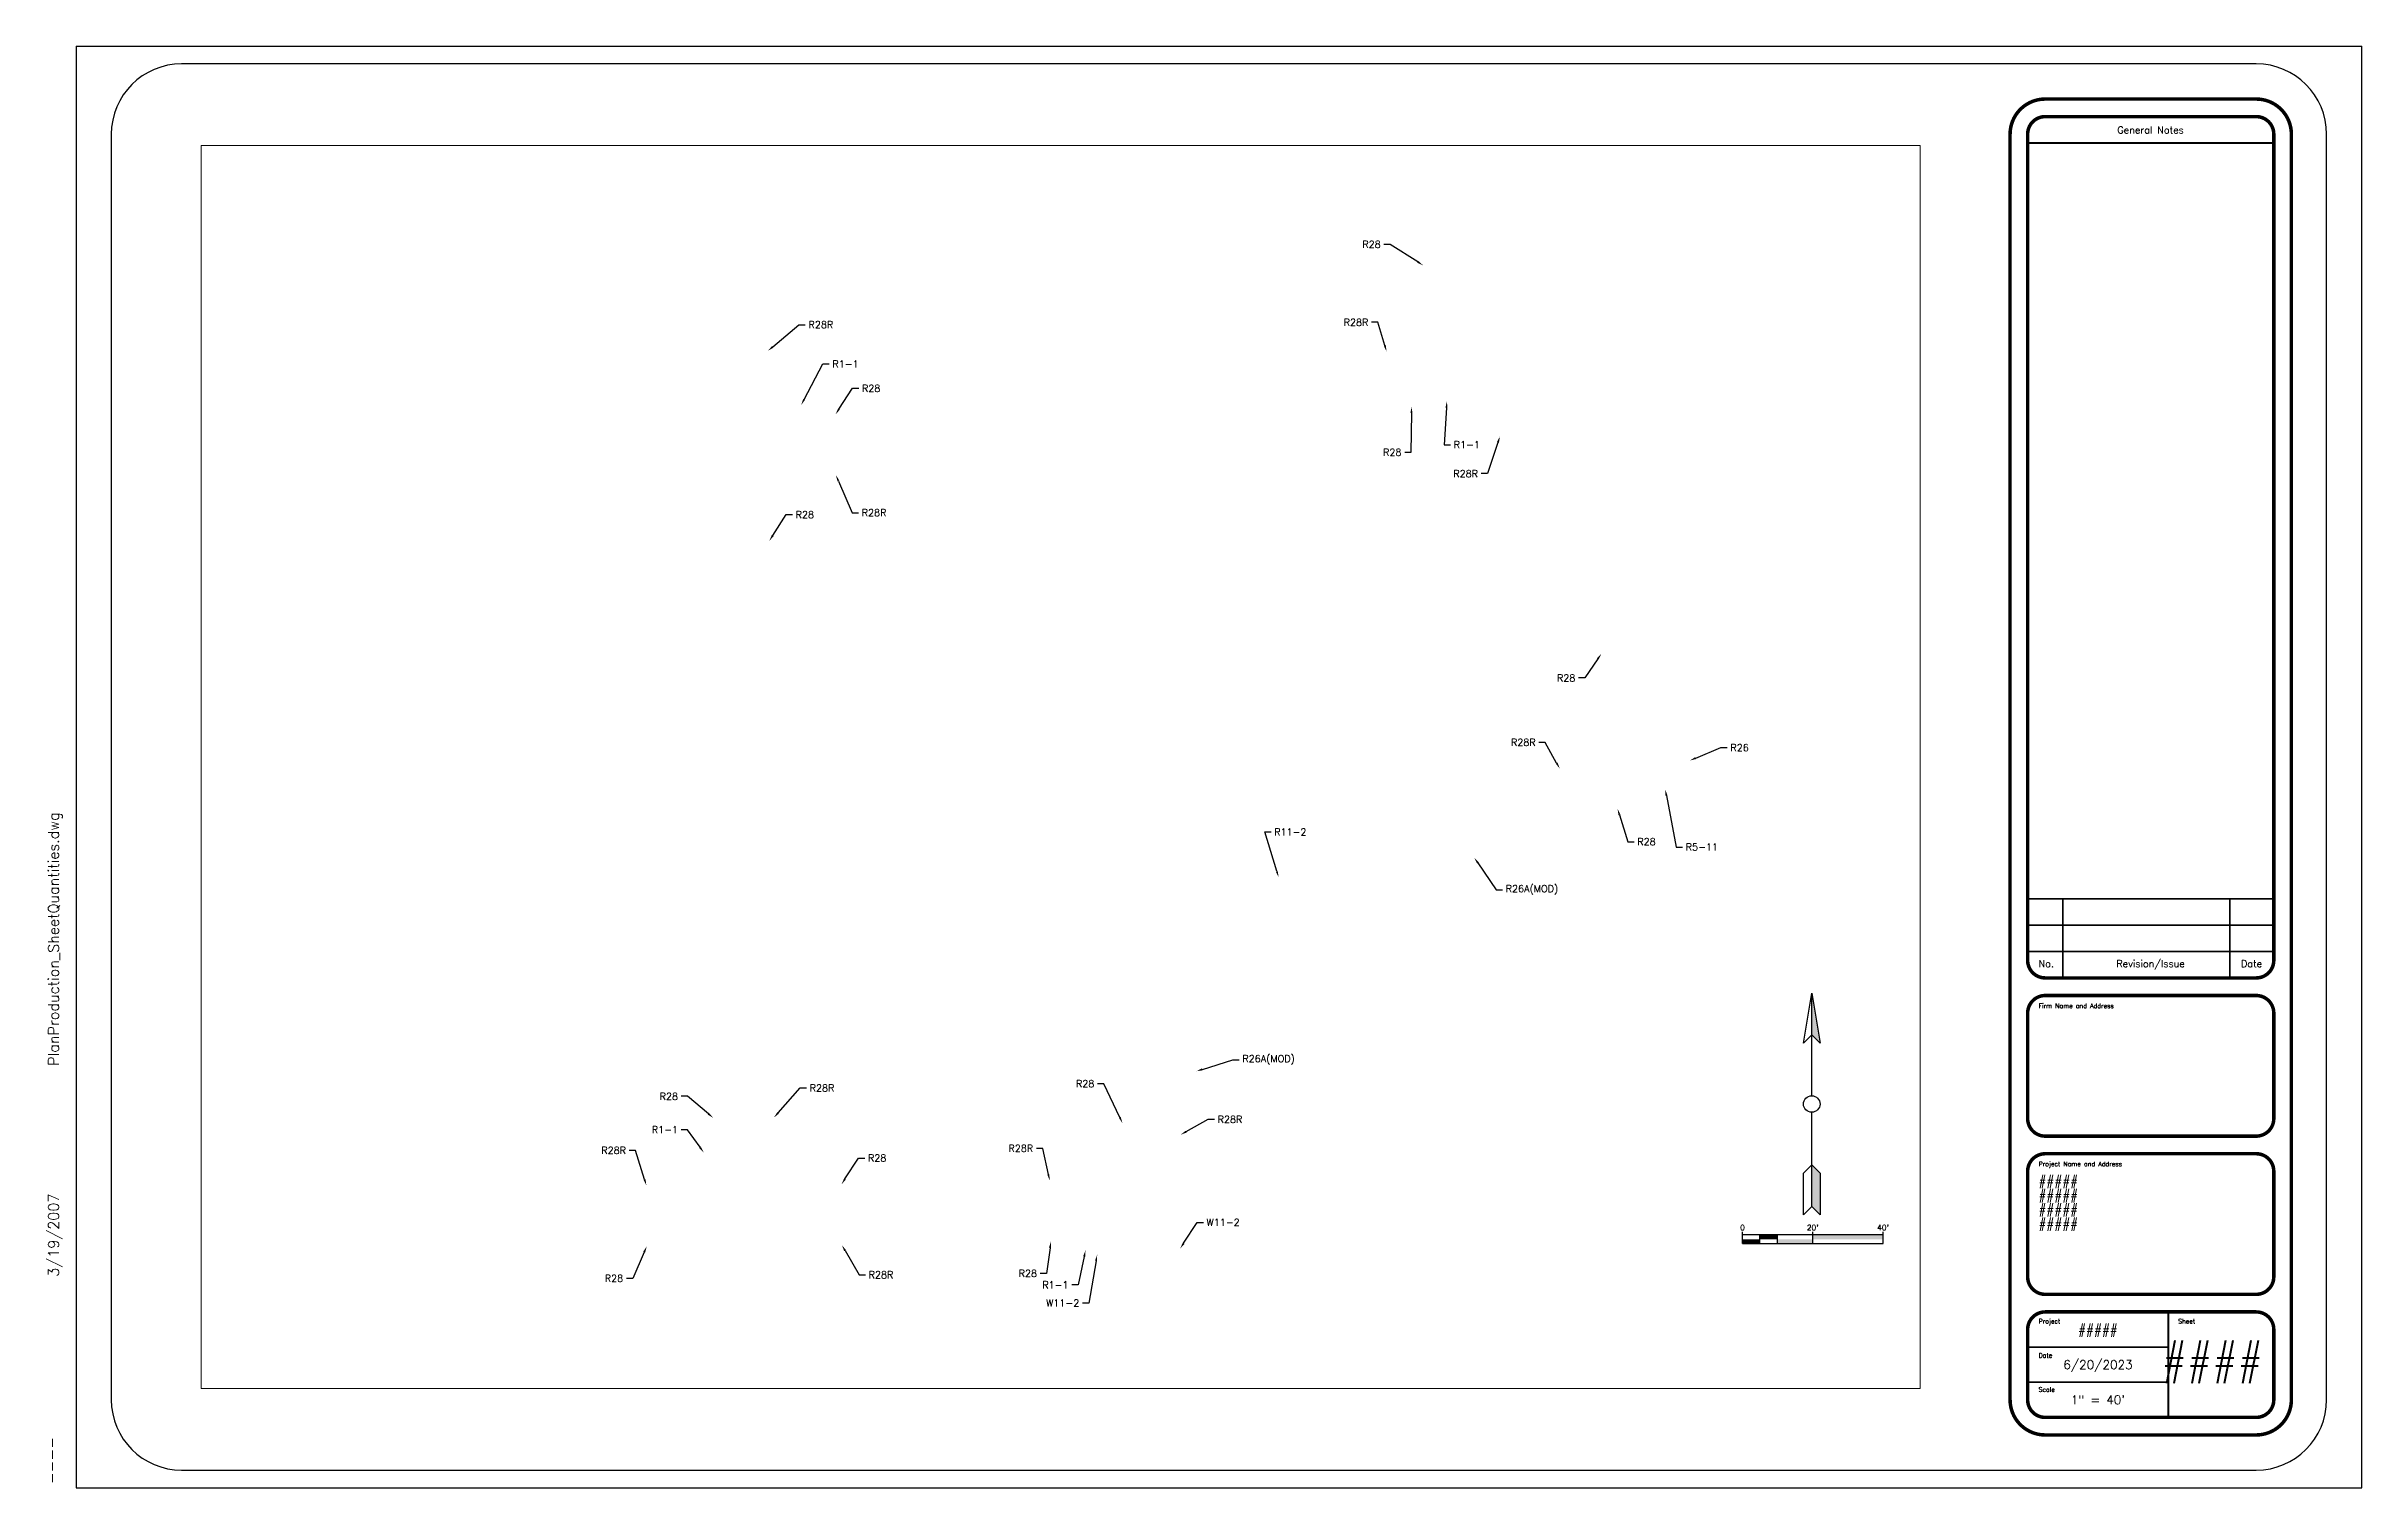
# Paper-space layout 'Sheet-02' of a CAD drawing. Header units: feet. Extents: x 0.3 to 33.2, y 0.8 to 21.2.
# The model-space entities are those that its viewports show. They can reach past a viewport. Long polylines and large blocks are cut down to what shows.
import ezdxf
from ezdxf import colors
from ezdxf.entities.mleader import LeaderData, LeaderLine
from ezdxf.enums import TextEntityAlignment as Align
from ezdxf.math import Vec2, Vec3

# ---------------------------------------------------------------- set-up
doc = ezdxf.new("R2010")
doc.units = ezdxf.units.FT
doc.header["$MEASUREMENT"] = 0
doc.layers.add('G-ANNO-NOTE', color=7, linetype='Continuous')
doc.layers.add('G-ANNO-TITL', color=7, linetype='Continuous')
doc.layers.add('G-ANNO-VP', color=11, linetype='Continuous', plot=False)
doc.styles.add('Roman', font='romans')
doc.styles.get("Standard").update_dxf_attribs({"font": 'simplex.shx'})

# ---------------------------------------------------------------- blocks, each defined once
blk = doc.blocks.new('ANSI D Title Block')
at = {"layer": 'G-ANNO-TITL'}
for p, q in [((2, 20.5), (2, 0)), ((2, 20.5), (34.5, 20.5)), ((34.5, 0), (34.5, 20.5)), ((33, 20.25), (3.5, 20.25)), ((2.5, 19.25), (2.5, 1.25)), ((34, 1.25), (34, 19.25)), ((2, 0), (34.5, 0)), ((3.5, 0.25), (33, 0.25))]:
    blk.add_line(p, q, dxfattribs=at)
at = {"layer": 'G-ANNO-TITL', "const_width": 0.05}
for points in [[(30, 0.75), (33, 0.75, 0.414214), (33.5, 1.25), (33.5, 19.25, 0.414214), (33, 19.75), (30, 19.75, 0.414214), (29.5, 19.25), (29.5, 1.25, 0.414214)], [(30, 7.25), (33, 7.25, 0.414214), (33.25, 7.5), (33.25, 19.25, 0.414214), (33, 19.5), (30, 19.5, 0.414214), (29.75, 19.25), (29.75, 7.5, 0.414214)], [(30, 5), (33, 5, 0.414214), (33.25, 5.25), (33.25, 6.75, 0.414214), (33, 7), (30, 7, 0.414214), (29.75, 6.75), (29.75, 5.25, 0.414214)], [(30, 2.75), (33, 2.75, 0.414214), (33.25, 3), (33.25, 4.5, 0.414214), (33, 4.75), (30, 4.75, 0.414214), (29.75, 4.5), (29.75, 3, 0.414214)], [(30, 1), (33, 1, 0.414214), (33.25, 1.25), (33.25, 2.25, 0.414214), (33, 2.5), (30, 2.5, 0.414214), (29.75, 2.25), (29.75, 1.25, 0.414214)]]:
    blk.add_lwpolyline(points, format="xyb", close=True, dxfattribs=at)
at = {"layer": 'G-ANNO-TITL', "const_width": 0.025}
for points in [[(29.75, 19.125), (33.25, 19.125)], [(29.75, 8.375), (33.25, 8.375)], [(30.25, 7.25), (30.25, 8.375)], [(32.625, 7.25), (32.625, 8.375)], [(29.75, 8), (33.25, 8)], [(29.75, 7.625), (33.25, 7.625)], [(31.75, 1), (31.75, 2.5)], [(29.75, 2), (31.75, 2)], [(29.75, 1.5), (31.75, 1.5)]]:
    blk.add_lwpolyline(points, dxfattribs=at)
at = {"layer": 'G-ANNO-TITL'}
for centre, start, end in [((3.5, 19.25), 90, 180), ((33, 19.25), 0, 90), ((3.5, 1.25), 180, 270), ((33, 1.25), 270, 0)]:
    blk.add_arc(centre, 1, start, end, dxfattribs=at)
at = {"layer": 'G-ANNO-TITL', "style": 'Roman'}
for s, p in [('General Notes', (31.498, 19.308)), ('No.', (30.014, 7.453)), ('Revision/Issue', (31.498, 7.453)), ('Date', (32.934, 7.453))]:
    blk.add_text(s, height=0.1, dxfattribs=at).set_placement(p, align=Align.MIDDLE_CENTER)
for s, p in [('Firm Name and Address', (29.905, 6.821)), ('Project Name and Address', (29.905, 4.571)), ('Project', (29.905, 2.335)), ('Sheet', (31.89, 2.335)), ('Date', (29.905, 1.849)), ('Scale', (29.905, 1.363))]:
    blk.add_text(s, height=0.065, dxfattribs=at).set_placement(p)
at = {"layer": 'G-ANNO-TITL', "color": 0, "style": 'Roman', "flags": 8}
for tag, p in [('PROJECTNAME', (29.905, 4.252)), ('PROJECTADDRESS1', (29.905, 4.05)), ('PROJECTADDRESS2', (29.905, 3.848)), ('PROJECTADDRESS3', (29.905, 3.645))]:
    blk.add_attdef(tag, p, '', height=0.125, dxfattribs=at)
at = {"layer": 'G-ANNO-TITL', "style": 'Roman', "flags": 8}
for tag, p in [('PROJECTNAME', (30.75, 2.2)), ('DATE', (30.75, 1.7))]:
    blk.add_attdef(tag, text='', height=0.125, dxfattribs=at).set_placement(p, align=Align.MIDDLE_CENTER)
at = {"layer": 'G-ANNO-TITL', "style": 'Roman'}
blk.add_attdef('SCALE', text='', height=0.125, dxfattribs=at).set_placement((30.75, 1.2), align=Align.MIDDLE_CENTER)
blk = doc.blocks.new('North')
at = {"linetype": 'Continuous'}
for points in [[(0, 0.984), (0.118, 0.866), (0, 1.575)], [(0, -0.866), (0, -1.457), (0.118, -1.575), (0.118, -0.984)]]:
    blk.add_hatch(color=256, dxfattribs=at).paths.add_polyline_path(points)
for points in [[(0, 0.984), (-0.118, 0.866), (0, 1.575), (0.118, 0.866), (0, 0.984)], [(0, 0.118), (0, 1.575)], [(0, -1.457), (0, -0.118)], [(0, -0.866), (0.118, -0.984), (0.118, -1.575), (0, -1.457), (-0.118, -1.575), (-0.118, -0.984), (0, -0.866)]]:
    blk.add_lwpolyline(points, dxfattribs=at)
blk.add_circle((0, 0), 0.118, dxfattribs=at)
blk = doc.blocks.new('*U5')
for p, q in [((0, 0.125), (0, 0.165)), ((2, 0.125), (0, 0.125)), ((0, 0), (0, 0.125)), ((0, 0), (2, 0)), ((0.25, 0), (0.25, 0.125)), ((0.5, 0), (0.5, 0.125)), ((1, 0.125), (1, 0.165)), ((1, 0), (1, 0.125)), ((2, 0.125), (2, 0.165)), ((2, 0), (2, 0.125))]:
    blk.add_line(p, q)
for points in [[(0, 0.06), (0, 0), (0.25, 0.06), (0.25, 0)], [(0.25, 0.125), (0.25, 0.06), (0.5, 0.125), (0.5, 0.06)], [(0.5, 0.06), (0.5, 0), (1, 0.06), (1, 0)], [(1, 0.125), (1, 0.06), (2, 0.125), (2, 0.06)]]:
    blk.add_solid(points)
for s, p in [('0', (0.001, 0.165)), ('0', (0.001, 0.165)), ("20'", (1, 0.165)), ("40'", (2, 0.165))]:
    blk.add_text(s, height=0.0781).set_placement(p, align=Align.BOTTOM_CENTER)

msp = doc.modelspace()

# ---------------------------------------------------------------- leaders
at = {"layer": 'G-ANNO-NOTE'}
ml = msp.add_multileader_mtext('Standard', dxfattribs=at)
ml.set_content('R28', color=256)
ml.set_leader_properties()
ml.build(insert=Vec2(0, 0))
ml.multileader.update_dxf_attribs({"dogleg_length": 0.18, "arrow_head_size": 3.6, "scale": 20})
ctx = ml.context
ctx.base_point, ctx.scale, ctx.arrow_head_size, ctx.landing_gap_size = Vec3(1112.7, 821.7), 20, 3.6, 1.8
ctx.text_align_type = 2
notes = []
notes.append((ctx, [(1, (1, 1, 0), (1130.4, 821.7), (-1, 0), 3.6, [(0, [(1149.1, 809.8)], 0, [])])]))
ctx.mtext.insert, ctx.mtext.alignment, ctx.mtext.flow_direction = Vec3(1125, 823.7), 3, 5
ctx.mtext.has_bg_fill, ctx.mtext.bg_color, ctx.mtext.bg_scale_factor, ctx.mtext.bg_transparency, ctx.mtext.use_window_bg_color = 1, -1027028792, 1.5, 0, 1
ml = msp.add_multileader_mtext('Standard', dxfattribs=at)
ml.set_content('R28R', color=256)
ml.set_leader_properties()
ml.build(insert=Vec2(0, 0))
ml.multileader.update_dxf_attribs({"dogleg_length": 0.18, "arrow_head_size": 3.6, "scale": 20})
ctx = ml.context
ctx.base_point, ctx.scale, ctx.arrow_head_size, ctx.landing_gap_size = Vec3(1101.9, 777.4), 20, 3.6, 1.8
ctx.text_align_type = 2
notes.append((ctx, [(1, (1, 1, 0), (1123.4, 777.4), (-1, 0), 3.6, [(0, [(1128.3, 760.8)], 0, [])])]))
ctx.mtext.insert, ctx.mtext.alignment, ctx.mtext.flow_direction = Vec3(1118, 779.4), 3, 5
ctx.mtext.has_bg_fill, ctx.mtext.bg_color, ctx.mtext.bg_scale_factor, ctx.mtext.bg_transparency, ctx.mtext.use_window_bg_color = 1, -1027028792, 1.5, 0, 1
ml = msp.add_multileader_mtext('Standard', dxfattribs=at)
ml.set_content('R1-1', color=256)
ml.set_leader_properties()
ml.build(insert=Vec2(0, 0))
ml.multileader.update_dxf_attribs({"dogleg_length": 0.18, "arrow_head_size": 3.6, "scale": 20})
ctx = ml.context
ctx.base_point, ctx.scale, ctx.arrow_head_size, ctx.landing_gap_size = Vec3(811.3, 753.7), 20, 3.6, 1.8
notes.append((ctx, [(0, (1, 1, 0), (807.7, 753.7), (1, 0), 3.6, [(0, [(795.3, 730.3)], 0, [])])]))
ctx.mtext.insert, ctx.mtext.flow_direction = Vec3(813.1, 755.7), 5
ctx.mtext.has_bg_fill, ctx.mtext.bg_color, ctx.mtext.bg_scale_factor, ctx.mtext.bg_transparency, ctx.mtext.use_window_bg_color = 1, -1027028792, 1.5, 0, 1
ml = msp.add_multileader_mtext('Standard', dxfattribs=at)
ml.set_content('R28', color=256)
ml.set_leader_properties()
ml.build(insert=Vec2(0, 0))
ml.multileader.update_dxf_attribs({"dogleg_length": 0.18, "arrow_head_size": 3.6, "scale": 20})
ctx = ml.context
ctx.base_point, ctx.scale, ctx.arrow_head_size, ctx.landing_gap_size = Vec3(1124.5, 703.4), 20, 3.6, 1.8
ctx.text_align_type = 2
notes.append((ctx, [(1, (1, 1, 0), (1142.2, 703.4), (-1, 0), 3.6, [(0, [(1142.5, 729.3)], 0, [])])]))
ctx.mtext.insert, ctx.mtext.alignment, ctx.mtext.flow_direction = Vec3(1136.8, 705.4), 3, 5
ctx.mtext.has_bg_fill, ctx.mtext.bg_color, ctx.mtext.bg_scale_factor, ctx.mtext.bg_transparency, ctx.mtext.use_window_bg_color = 1, -1027028792, 1.5, 0, 1
ml = msp.add_multileader_mtext('Standard', dxfattribs=at)
ml.set_content('R1-1', color=256)
ml.set_leader_properties()
ml.build(insert=Vec2(0, 0))
ml.multileader.update_dxf_attribs({"dogleg_length": 0.18, "arrow_head_size": 3.6, "scale": 20})
ctx = ml.context
ctx.base_point, ctx.scale, ctx.arrow_head_size, ctx.landing_gap_size = Vec3(1164.7, 707.7), 20, 3.6, 1.8
notes.append((ctx, [(0, (1, 1, 0), (1161.1, 707.7), (1, 0), 3.6, [(0, [(1162.6, 732.4)], 0, [])])]))
ctx.mtext.insert, ctx.mtext.flow_direction = Vec3(1166.5, 709.7), 5
ctx.mtext.has_bg_fill, ctx.mtext.bg_color, ctx.mtext.bg_scale_factor, ctx.mtext.bg_transparency, ctx.mtext.use_window_bg_color = 1, -1027028792, 1.5, 0, 1
ml = msp.add_multileader_mtext('Standard', dxfattribs=at)
ml.set_content('R28R', color=256)
ml.set_leader_properties()
ml.build(insert=Vec2(0, 0))
ml.multileader.update_dxf_attribs({"dogleg_length": 0.18, "arrow_head_size": 3.6, "scale": 20})
ctx = ml.context
ctx.base_point, ctx.scale, ctx.arrow_head_size, ctx.landing_gap_size = Vec3(828, 669), 20, 3.6, 1.8
notes.append((ctx, [(0, (1, 1, 0), (824.4, 669), (1, 0), 3.6, [(0, [(815.1, 690.4)], 0, [])])]))
ctx.mtext.insert, ctx.mtext.flow_direction = Vec3(829.8, 671), 5
ctx.mtext.has_bg_fill, ctx.mtext.bg_color, ctx.mtext.bg_scale_factor, ctx.mtext.bg_transparency, ctx.mtext.use_window_bg_color = 1, -1027028792, 1.5, 0, 1
ml = msp.add_multileader_mtext('Standard', dxfattribs=at)
ml.set_content('R28', color=256)
ml.set_leader_properties()
ml.build(insert=Vec2(0, 0))
ml.multileader.update_dxf_attribs({"dogleg_length": 0.18, "arrow_head_size": 3.6, "scale": 20})
ctx = ml.context
ctx.base_point, ctx.scale, ctx.arrow_head_size, ctx.landing_gap_size = Vec3(790.4, 668), 20, 3.6, 1.8
notes.append((ctx, [(0, (1, 1, 0), (786.8, 668), (1, 0), 3.6, [(0, [(777.2, 653)], 0, [])])]))
ctx.mtext.insert, ctx.mtext.flow_direction = Vec3(792.2, 670), 5
ctx.mtext.has_bg_fill, ctx.mtext.bg_color, ctx.mtext.bg_scale_factor, ctx.mtext.bg_transparency, ctx.mtext.use_window_bg_color = 1, -1027028792, 1.5, 0, 1
ml = msp.add_multileader_mtext('Standard', dxfattribs=at)
ml.set_content('R28', color=256)
ml.set_leader_properties()
ml.build(insert=Vec2(0, 0))
ml.multileader.update_dxf_attribs({"dogleg_length": 0.18, "arrow_head_size": 3.6, "scale": 20})
ctx = ml.context
ctx.base_point, ctx.scale, ctx.arrow_head_size, ctx.landing_gap_size = Vec3(1223.4, 575.1), 20, 3.6, 1.8
ctx.text_align_type = 2
notes.append((ctx, [(1, (1, 1, 0), (1241.1, 575.1), (-1, 0), 3.6, [(0, [(1250.5, 588.9)], 0, [])])]))
ctx.mtext.insert, ctx.mtext.alignment, ctx.mtext.flow_direction = Vec3(1235.7, 577.1), 3, 5
ctx.mtext.has_bg_fill, ctx.mtext.bg_color, ctx.mtext.bg_scale_factor, ctx.mtext.bg_transparency, ctx.mtext.use_window_bg_color = 1, -1027028792, 1.5, 0, 1
ml = msp.add_multileader_mtext('Standard', dxfattribs=at)
ml.set_content('R28R', color=256)
ml.set_leader_properties()
ml.build(insert=Vec2(0, 0))
ml.multileader.update_dxf_attribs({"dogleg_length": 0.18, "arrow_head_size": 3.6, "scale": 20})
ctx = ml.context
ctx.base_point, ctx.scale, ctx.arrow_head_size, ctx.landing_gap_size = Vec3(1197, 538.4), 20, 3.6, 1.8
ctx.text_align_type = 2
notes.append((ctx, [(1, (1, 1, 0), (1218.5, 538.4), (-1, 0), 3.6, [(0, [(1226.8, 523.5)], 0, [])])]))
ctx.mtext.insert, ctx.mtext.alignment, ctx.mtext.flow_direction = Vec3(1213.1, 540.4), 3, 5
ctx.mtext.has_bg_fill, ctx.mtext.bg_color, ctx.mtext.bg_scale_factor, ctx.mtext.bg_transparency, ctx.mtext.use_window_bg_color = 1, -1027028792, 1.5, 0, 1
ml = msp.add_multileader_mtext('Standard', dxfattribs=at)
ml.set_content('R26', color=256)
ml.set_leader_properties()
ml.build(insert=Vec2(0, 0))
ml.multileader.update_dxf_attribs({"dogleg_length": 0.18, "arrow_head_size": 3.6, "scale": 20})
ctx = ml.context
ctx.base_point, ctx.scale, ctx.arrow_head_size, ctx.landing_gap_size = Vec3(1322.1, 535.4), 20, 3.6, 1.8
notes.append((ctx, [(0, (1, 1, 0), (1318.5, 535.4), (1, 0), 3.6, [(0, [(1300.8, 528.1)], 0, [])])]))
ctx.mtext.insert, ctx.mtext.flow_direction = Vec3(1323.9, 537.4), 5
ctx.mtext.has_bg_fill, ctx.mtext.bg_color, ctx.mtext.bg_scale_factor, ctx.mtext.bg_transparency, ctx.mtext.use_window_bg_color = 1, -1027028792, 1.5, 0, 1
ml = msp.add_multileader_mtext('Standard', dxfattribs=at)
ml.set_content('R5-11', color=256)
ml.set_leader_properties()
ml.build(insert=Vec2(0, 0))
ml.multileader.update_dxf_attribs({"dogleg_length": 0.18, "arrow_head_size": 3.6, "scale": 20})
ctx = ml.context
ctx.base_point, ctx.scale, ctx.arrow_head_size, ctx.landing_gap_size = Vec3(1296.7, 478.8), 20, 3.6, 1.8
notes.append((ctx, [(0, (1, 1, 0), (1293.1, 478.8), (1, 0), 3.6, [(0, [(1286.8, 511.7)], 0, [])])]))
ctx.mtext.insert, ctx.mtext.flow_direction = Vec3(1298.5, 480.8), 5
ctx.mtext.has_bg_fill, ctx.mtext.bg_color, ctx.mtext.bg_scale_factor, ctx.mtext.bg_transparency, ctx.mtext.use_window_bg_color = 1, -1027028792, 1.5, 0, 1
ml = msp.add_multileader_mtext('Standard', dxfattribs=at)
ml.set_content('R11-2', color=256)
ml.set_leader_properties()
ml.build(insert=Vec2(0, 0))
ml.multileader.update_dxf_attribs({"dogleg_length": 0.18, "arrow_head_size": 3.6, "scale": 20})
ctx = ml.context
ctx.base_point, ctx.scale, ctx.arrow_head_size, ctx.landing_gap_size = Vec3(1062.6, 487.5), 20, 3.6, 1.8
notes.append((ctx, [(0, (1, 1, 0), (1059, 487.5), (1, 0), 3.6, [(0, [(1066.9, 461.6)], 0, [])])]))
ctx.mtext.insert, ctx.mtext.flow_direction = Vec3(1064.4, 489.5), 5
ctx.mtext.has_bg_fill, ctx.mtext.bg_color, ctx.mtext.bg_scale_factor, ctx.mtext.bg_transparency, ctx.mtext.use_window_bg_color = 1, -1027028792, 1.5, 0, 1
ml = msp.add_multileader_mtext('Standard', dxfattribs=at)
ml.set_content('R26A(MOD)', color=256)
ml.set_leader_properties()
ml.build(insert=Vec2(0, 0))
ml.multileader.update_dxf_attribs({"dogleg_length": 0.18, "arrow_head_size": 3.6, "scale": 20})
ctx = ml.context
ctx.base_point, ctx.scale, ctx.arrow_head_size, ctx.landing_gap_size = Vec3(1194.3, 454.6), 20, 3.6, 1.8
notes.append((ctx, [(0, (1, 1, 0), (1190.7, 454.6), (1, 0), 3.6, [(0, [(1178.2, 472.8)], 0, [])])]))
ctx.mtext.insert, ctx.mtext.flow_direction = Vec3(1196.1, 457.2), 5
ctx.mtext.has_bg_fill, ctx.mtext.bg_color, ctx.mtext.bg_scale_factor, ctx.mtext.bg_transparency, ctx.mtext.use_window_bg_color = 1, -1027028792, 1.5, 0, 1
ml = msp.add_multileader_mtext('Standard', dxfattribs=at)
ml.set_content('R26A(MOD)', color=256)
ml.set_leader_properties()
ml.build(insert=Vec2(0, 0))
ml.multileader.update_dxf_attribs({"dogleg_length": 0.18, "arrow_head_size": 3.6, "scale": 20})
ctx = ml.context
ctx.base_point, ctx.scale, ctx.arrow_head_size, ctx.landing_gap_size = Vec3(1044.5, 357.9), 20, 3.6, 1.8
notes.append((ctx, [(0, (1, 1, 0), (1040.9, 357.9), (1, 0), 3.6, [(0, [(1020.1, 351.3)], 0, [])])]))
ctx.mtext.insert, ctx.mtext.flow_direction = Vec3(1046.3, 360.5), 5
ctx.mtext.has_bg_fill, ctx.mtext.bg_color, ctx.mtext.bg_scale_factor, ctx.mtext.bg_transparency, ctx.mtext.use_window_bg_color = 1, -1027028792, 1.5, 0, 1
ml = msp.add_multileader_mtext('Standard', dxfattribs=at)
ml.set_content('R28R', color=256)
ml.set_leader_properties()
ml.build(insert=Vec2(0, 0))
ml.multileader.update_dxf_attribs({"dogleg_length": 0.18, "arrow_head_size": 3.6, "scale": 20})
ctx = ml.context
ctx.base_point, ctx.scale, ctx.arrow_head_size, ctx.landing_gap_size = Vec3(798.4, 341.8), 20, 3.6, 1.8
notes.append((ctx, [(0, (1, 1, 0), (794.8, 341.8), (1, 0), 3.6, [(0, [(779.8, 324.9)], 0, [])])]))
ctx.mtext.insert, ctx.mtext.flow_direction = Vec3(800.2, 343.8), 5
ctx.mtext.has_bg_fill, ctx.mtext.bg_color, ctx.mtext.bg_scale_factor, ctx.mtext.bg_transparency, ctx.mtext.use_window_bg_color = 1, -1027028792, 1.5, 0, 1
ml = msp.add_multileader_mtext('Standard', dxfattribs=at)
ml.set_content('R28', color=256)
ml.set_leader_properties()
ml.build(insert=Vec2(0, 0))
ml.multileader.update_dxf_attribs({"dogleg_length": 0.18, "arrow_head_size": 3.6, "scale": 20})
ctx = ml.context
ctx.base_point, ctx.scale, ctx.arrow_head_size, ctx.landing_gap_size = Vec3(949.8, 344.2), 20, 3.6, 1.8
ctx.text_align_type = 2
notes.append((ctx, [(1, (1, 1, 0), (967.5, 344.2), (-1, 0), 3.6, [(0, [(978.1, 321.8)], 0, [])])]))
ctx.mtext.insert, ctx.mtext.alignment, ctx.mtext.flow_direction = Vec3(962.1, 346.2), 3, 5
ctx.mtext.has_bg_fill, ctx.mtext.bg_color, ctx.mtext.bg_scale_factor, ctx.mtext.bg_transparency, ctx.mtext.use_window_bg_color = 1, -1027028792, 1.5, 0, 1
ml = msp.add_multileader_mtext('Standard', dxfattribs=at)
ml.set_content('R28R', color=256)
ml.set_leader_properties()
ml.build(insert=Vec2(0, 0))
ml.multileader.update_dxf_attribs({"dogleg_length": 0.18, "arrow_head_size": 3.6, "scale": 20})
ctx = ml.context
ctx.base_point, ctx.scale, ctx.arrow_head_size, ctx.landing_gap_size = Vec3(1030.4, 324), 20, 3.6, 1.8
notes.append((ctx, [(0, (1, 1, 0), (1026.8, 324), (1, 0), 3.6, [(0, [(1011.2, 315.2)], 0, [])])]))
ctx.mtext.insert, ctx.mtext.flow_direction = Vec3(1032.2, 326), 5
ctx.mtext.has_bg_fill, ctx.mtext.bg_color, ctx.mtext.bg_scale_factor, ctx.mtext.bg_transparency, ctx.mtext.use_window_bg_color = 1, -1027028792, 1.5, 0, 1
ml = msp.add_multileader_mtext('Standard', dxfattribs=at)
ml.set_content('R28R', color=256)
ml.set_leader_properties()
ml.build(insert=Vec2(0, 0))
ml.multileader.update_dxf_attribs({"dogleg_length": 0.18, "arrow_head_size": 3.6, "scale": 20})
ctx = ml.context
ctx.base_point, ctx.scale, ctx.arrow_head_size, ctx.landing_gap_size = Vec3(679.6, 306.3), 20, 3.6, 1.8
ctx.text_align_type = 2
notes.append((ctx, [(1, (1, 1, 0), (701.1, 306.3), (-1, 0), 3.6, [(0, [(707.3, 286.3)], 0, [])])]))
ctx.mtext.insert, ctx.mtext.alignment, ctx.mtext.flow_direction = Vec3(695.7, 308.3), 3, 5
ctx.mtext.has_bg_fill, ctx.mtext.bg_color, ctx.mtext.bg_scale_factor, ctx.mtext.bg_transparency, ctx.mtext.use_window_bg_color = 1, -1027028792, 1.5, 0, 1
ml = msp.add_multileader_mtext('Standard', dxfattribs=at)
ml.set_content('R28', color=256)
ml.set_leader_properties()
ml.build(insert=Vec2(0, 0))
ml.multileader.update_dxf_attribs({"dogleg_length": 0.18, "arrow_head_size": 3.6, "scale": 20})
ctx = ml.context
ctx.base_point, ctx.scale, ctx.arrow_head_size, ctx.landing_gap_size = Vec3(831.5, 301.9), 20, 3.6, 1.8
notes.append((ctx, [(0, (1, 1, 0), (827.9, 301.9), (1, 0), 3.6, [(0, [(818.3, 287)], 0, [])])]))
ctx.mtext.insert, ctx.mtext.flow_direction = Vec3(833.3, 303.9), 5
ctx.mtext.has_bg_fill, ctx.mtext.bg_color, ctx.mtext.bg_scale_factor, ctx.mtext.bg_transparency, ctx.mtext.use_window_bg_color = 1, -1027028792, 1.5, 0, 1
ml = msp.add_multileader_mtext('Standard', dxfattribs=at)
ml.set_content('R28R', color=256)
ml.set_leader_properties()
ml.build(insert=Vec2(0, 0))
ml.multileader.update_dxf_attribs({"dogleg_length": 0.18, "arrow_head_size": 3.6, "scale": 20})
ctx = ml.context
ctx.base_point, ctx.scale, ctx.arrow_head_size, ctx.landing_gap_size = Vec3(911.3, 307.4), 20, 3.6, 1.8
ctx.text_align_type = 2
notes.append((ctx, [(1, (1, 1, 0), (932.7, 307.4), (-1, 0), 3.6, [(0, [(936.7, 289.1)], 0, [])])]))
ctx.mtext.insert, ctx.mtext.alignment, ctx.mtext.flow_direction = Vec3(927.3, 309.4), 3, 5
ctx.mtext.has_bg_fill, ctx.mtext.bg_color, ctx.mtext.bg_scale_factor, ctx.mtext.bg_transparency, ctx.mtext.use_window_bg_color = 1, -1027028792, 1.5, 0, 1
ml = msp.add_multileader_mtext('Standard', dxfattribs=at)
ml.set_content('W11-2', color=256)
ml.set_leader_properties()
ml.build(insert=Vec2(0, 0))
ml.multileader.update_dxf_attribs({"dogleg_length": 0.18, "arrow_head_size": 3.6, "scale": 20})
ctx = ml.context
ctx.base_point, ctx.scale, ctx.arrow_head_size, ctx.landing_gap_size = Vec3(1024.1, 265.3), 20, 3.6, 1.8
notes.append((ctx, [(0, (1, 1, 0), (1020.5, 265.3), (1, 0), 3.6, [(0, [(1010.9, 250.4)], 0, [])])]))
ctx.mtext.insert, ctx.mtext.flow_direction = Vec3(1025.9, 267.3), 5
ctx.mtext.has_bg_fill, ctx.mtext.bg_color, ctx.mtext.bg_scale_factor, ctx.mtext.bg_transparency, ctx.mtext.use_window_bg_color = 1, -1027028792, 1.5, 0, 1
ml = msp.add_multileader_mtext('Standard', dxfattribs=at)
ml.set_content('R28', color=256)
ml.set_leader_properties()
ml.build(insert=Vec2(0, 0))
ml.multileader.update_dxf_attribs({"dogleg_length": 0.18, "arrow_head_size": 3.6, "scale": 20})
ctx = ml.context
ctx.base_point, ctx.scale, ctx.arrow_head_size, ctx.landing_gap_size = Vec3(681.8, 233.5), 20, 3.6, 1.8
ctx.text_align_type = 2
notes.append((ctx, [(1, (1, 1, 0), (699.5, 233.5), (-1, 0), 3.6, [(0, [(707.5, 251.7)], 0, [])])]))
ctx.mtext.insert, ctx.mtext.alignment, ctx.mtext.flow_direction = Vec3(694.1, 235.5), 3, 5
ctx.mtext.has_bg_fill, ctx.mtext.bg_color, ctx.mtext.bg_scale_factor, ctx.mtext.bg_transparency, ctx.mtext.use_window_bg_color = 1, -1027028792, 1.5, 0, 1
ml = msp.add_multileader_mtext('Standard', dxfattribs=at)
ml.set_content('R28R', color=256)
ml.set_leader_properties()
ml.build(insert=Vec2(0, 0))
ml.multileader.update_dxf_attribs({"dogleg_length": 0.18, "arrow_head_size": 3.6, "scale": 20})
ctx = ml.context
ctx.base_point, ctx.scale, ctx.arrow_head_size, ctx.landing_gap_size = Vec3(831.9, 235.5), 20, 3.6, 1.8
notes.append((ctx, [(0, (1, 1, 0), (828.3, 235.5), (1, 0), 3.6, [(0, [(818.5, 252.4)], 0, [])])]))
ctx.mtext.insert, ctx.mtext.flow_direction = Vec3(833.7, 237.5), 5
ctx.mtext.has_bg_fill, ctx.mtext.bg_color, ctx.mtext.bg_scale_factor, ctx.mtext.bg_transparency, ctx.mtext.use_window_bg_color = 1, -1027028792, 1.5, 0, 1
ml = msp.add_multileader_mtext('Standard', dxfattribs=at)
ml.set_content('R1-1', color=256)
ml.set_leader_properties()
ml.build(insert=Vec2(0, 0))
ml.multileader.update_dxf_attribs({"dogleg_length": 0.18, "arrow_head_size": 3.6, "scale": 20})
ctx = ml.context
ctx.base_point, ctx.scale, ctx.arrow_head_size, ctx.landing_gap_size = Vec3(932.6, 229.8), 20, 3.6, 1.8
ctx.text_align_type = 2
notes.append((ctx, [(1, (1, 1, 0), (952.8, 229.8), (-1, 0), 3.6, [(0, [(957.1, 249.5)], 0, [])])]))
ctx.mtext.insert, ctx.mtext.alignment, ctx.mtext.flow_direction = Vec3(947.4, 231.8), 3, 5
ctx.mtext.has_bg_fill, ctx.mtext.bg_color, ctx.mtext.bg_scale_factor, ctx.mtext.bg_transparency, ctx.mtext.use_window_bg_color = 1, -1027028792, 1.5, 0, 1
for ctx, leaders in notes:
    for number, flags, end, landing, length, lines in leaders:
        leader = LeaderData()
        leader.index, (leader.has_last_leader_line, leader.has_dogleg_vector, leader.attachment_direction) = number, flags
        leader.last_leader_point, leader.dogleg_vector, leader.dogleg_length = Vec3(end), Vec3(landing), length
        for number, points, colour, breaks in lines:
            line = LeaderLine()
            line.index, line.vertices, line.color, line.breaks = number, Vec3.list(points), colors.encode_raw_color(colour), breaks
            leader.lines.append(line)
        ctx.leaders.append(leader)

# ---------------------------------------------------------------- next in the draw order: leaders
ml = msp.add_multileader_mtext('Standard', dxfattribs=at)
ml.set_content('R28R', color=256)
ml.set_leader_properties()
ml.build(insert=Vec2(0, 0))
ml.multileader.update_dxf_attribs({"dogleg_length": 0.18, "arrow_head_size": 3.6, "scale": 20})
ctx = ml.context
ctx.base_point, ctx.scale, ctx.arrow_head_size, ctx.landing_gap_size = Vec3(797.7, 776), 20, 3.6, 1.8
notes = []
notes.append((ctx, [(0, (1, 1, 0), (794.1, 776), (1, 0), 3.6, [(0, [(776.4, 761.1)], 0, [])])]))
ctx.mtext.insert, ctx.mtext.flow_direction = Vec3(799.5, 778), 5
ctx.mtext.has_bg_fill, ctx.mtext.bg_color, ctx.mtext.bg_scale_factor, ctx.mtext.bg_transparency, ctx.mtext.use_window_bg_color = 1, -1027028792, 1.5, 0, 1
ml = msp.add_multileader_mtext('Standard', dxfattribs=at)
ml.set_content('R28', color=256)
ml.set_leader_properties()
ml.build(insert=Vec2(0, 0))
ml.multileader.update_dxf_attribs({"dogleg_length": 0.18, "arrow_head_size": 3.6, "scale": 20})
ctx = ml.context
ctx.base_point, ctx.scale, ctx.arrow_head_size, ctx.landing_gap_size = Vec3(828.1, 739.9), 20, 3.6, 1.8
notes.append((ctx, [(0, (1, 1, 0), (824.5, 739.9), (1, 0), 3.6, [(0, [(814.9, 725)], 0, [])])]))
ctx.mtext.insert, ctx.mtext.flow_direction = Vec3(829.9, 741.9), 5
ctx.mtext.has_bg_fill, ctx.mtext.bg_color, ctx.mtext.bg_scale_factor, ctx.mtext.bg_transparency, ctx.mtext.use_window_bg_color = 1, -1027028792, 1.5, 0, 1
ml = msp.add_multileader_mtext('Standard', dxfattribs=at)
ml.set_content('R28R', color=256)
ml.set_leader_properties()
ml.build(insert=Vec2(0, 0))
ml.multileader.update_dxf_attribs({"dogleg_length": 0.18, "arrow_head_size": 3.6, "scale": 20})
ctx = ml.context
ctx.base_point, ctx.scale, ctx.arrow_head_size, ctx.landing_gap_size = Vec3(1164.2, 691.3), 20, 3.6, 1.8
ctx.text_align_type = 2
notes.append((ctx, [(1, (1, 1, 0), (1185.7, 691.3), (-1, 0), 3.6, [(0, [(1192.8, 712.5)], 0, [])])]))
ctx.mtext.insert, ctx.mtext.alignment, ctx.mtext.flow_direction = Vec3(1180.3, 693.3), 3, 5
ctx.mtext.has_bg_fill, ctx.mtext.bg_color, ctx.mtext.bg_scale_factor, ctx.mtext.bg_transparency, ctx.mtext.use_window_bg_color = 1, -1027028792, 1.5, 0, 1
ml = msp.add_multileader_mtext('Standard', dxfattribs=at)
ml.set_content('R28', color=256)
ml.set_leader_properties()
ml.build(insert=Vec2(0, 0))
ml.multileader.update_dxf_attribs({"dogleg_length": 0.18, "arrow_head_size": 3.6, "scale": 20})
ctx = ml.context
ctx.base_point, ctx.scale, ctx.arrow_head_size, ctx.landing_gap_size = Vec3(1269.1, 481.9), 20, 3.6, 1.8
notes.append((ctx, [(0, (1, 1, 0), (1265.5, 481.9), (1, 0), 3.6, [(0, [(1259.7, 500.6)], 0, [])])]))
ctx.mtext.insert, ctx.mtext.flow_direction = Vec3(1270.9, 483.9), 5
ctx.mtext.has_bg_fill, ctx.mtext.bg_color, ctx.mtext.bg_scale_factor, ctx.mtext.bg_transparency, ctx.mtext.use_window_bg_color = 1, -1027028792, 1.5, 0, 1
ml = msp.add_multileader_mtext('Standard', dxfattribs=at)
ml.set_content('R1-1', color=256)
ml.set_leader_properties()
ml.build(insert=Vec2(0, 0))
ml.multileader.update_dxf_attribs({"dogleg_length": 0.18, "arrow_head_size": 3.6, "scale": 20})
ctx = ml.context
ctx.base_point, ctx.scale, ctx.arrow_head_size, ctx.landing_gap_size = Vec3(710.6, 318), 20, 3.6, 1.8
ctx.text_align_type = 2
notes.append((ctx, [(1, (1, 1, 0), (730.7, 318), (-1, 0), 3.6, [(0, [(739.9, 305.1)], 0, [])])]))
ctx.mtext.insert, ctx.mtext.alignment, ctx.mtext.flow_direction = Vec3(725.3, 320), 3, 5
ctx.mtext.has_bg_fill, ctx.mtext.bg_color, ctx.mtext.bg_scale_factor, ctx.mtext.bg_transparency, ctx.mtext.use_window_bg_color = 1, -1027028792, 1.5, 0, 1
ml = msp.add_multileader_mtext('Standard', dxfattribs=at)
ml.set_content('R28', color=256)
ml.set_leader_properties()
ml.build(insert=Vec2(0, 0))
ml.multileader.update_dxf_attribs({"dogleg_length": 0.18, "arrow_head_size": 3.6, "scale": 20})
ctx = ml.context
ctx.base_point, ctx.scale, ctx.arrow_head_size, ctx.landing_gap_size = Vec3(917.2, 236.3), 20, 3.6, 1.8
ctx.text_align_type = 2
notes.append((ctx, [(1, (1, 1, 0), (934.9, 236.3), (-1, 0), 3.6, [(0, [(937.4, 254.5)], 0, [])])]))
ctx.mtext.insert, ctx.mtext.alignment, ctx.mtext.flow_direction = Vec3(929.5, 238.3), 3, 5
ctx.mtext.has_bg_fill, ctx.mtext.bg_color, ctx.mtext.bg_scale_factor, ctx.mtext.bg_transparency, ctx.mtext.use_window_bg_color = 1, -1027028792, 1.5, 0, 1
for ctx, leaders in notes:
    for number, flags, end, landing, length, lines in leaders:
        leader = LeaderData()
        leader.index, (leader.has_last_leader_line, leader.has_dogleg_vector, leader.attachment_direction) = number, flags
        leader.last_leader_point, leader.dogleg_vector, leader.dogleg_length = Vec3(end), Vec3(landing), length
        for number, points, colour, breaks in lines:
            line = LeaderLine()
            line.index, line.vertices, line.color, line.breaks = number, Vec3.list(points), colors.encode_raw_color(colour), breaks
            leader.lines.append(line)
        ctx.leaders.append(leader)

# ---------------------------------------------------------------- next in the draw order: leaders
ml = msp.add_multileader_mtext('Standard', dxfattribs=at)
ml.set_content('R28', color=256)
ml.set_leader_properties()
ml.build(insert=Vec2(0, 0))
ml.multileader.update_dxf_attribs({"dogleg_length": 0.18, "arrow_head_size": 3.6, "scale": 20})
ctx = ml.context
ctx.base_point, ctx.scale, ctx.arrow_head_size, ctx.landing_gap_size = Vec3(713, 337.1), 20, 3.6, 1.8
ctx.text_align_type = 2
notes = []
notes.append((ctx, [(1, (1, 1, 0), (730.7, 337.1), (-1, 0), 3.6, [(0, [(745.3, 324.8)], 0, [])])]))
ctx.mtext.insert, ctx.mtext.alignment, ctx.mtext.flow_direction = Vec3(725.3, 339.1), 3, 5
ctx.mtext.has_bg_fill, ctx.mtext.bg_color, ctx.mtext.bg_scale_factor, ctx.mtext.bg_transparency, ctx.mtext.use_window_bg_color = 1, -1027028792, 1.5, 0, 1
ml = msp.add_multileader_mtext('Standard', dxfattribs=at)
ml.set_content('W11-2', color=256)
ml.set_leader_properties()
ml.build(insert=Vec2(0, 0))
ml.multileader.update_dxf_attribs({"dogleg_length": 0.18, "arrow_head_size": 3.6, "scale": 20})
ctx = ml.context
ctx.base_point, ctx.scale, ctx.arrow_head_size, ctx.landing_gap_size = Vec3(933.4, 219.4), 20, 3.6, 1.8
ctx.text_align_type = 2
notes.append((ctx, [(1, (1, 1, 0), (958.9, 219.4), (-1, 0), 3.6, [(0, [(963.7, 247)], 0, [])])]))
ctx.mtext.insert, ctx.mtext.alignment, ctx.mtext.flow_direction = Vec3(953.5, 221.4), 3, 5
ctx.mtext.has_bg_fill, ctx.mtext.bg_color, ctx.mtext.bg_scale_factor, ctx.mtext.bg_transparency, ctx.mtext.use_window_bg_color = 1, -1027028792, 1.5, 0, 1
for ctx, leaders in notes:
    for number, flags, end, landing, length, lines in leaders:
        leader = LeaderData()
        leader.index, (leader.has_last_leader_line, leader.has_dogleg_vector, leader.attachment_direction) = number, flags
        leader.last_leader_point, leader.dogleg_vector, leader.dogleg_length = Vec3(end), Vec3(landing), length
        for number, points, colour, breaks in lines:
            line = LeaderLine()
            line.index, line.vertices, line.color, line.breaks = number, Vec3.list(points), colors.encode_raw_color(colour), breaks
            leader.lines.append(line)
        ctx.leaders.append(leader)

psp = doc.layouts.new('Sheet-02')

# ---------------------------------------------------------------- block references
ref = psp.add_blockref('ANSI D Title Block', (-1.25, 0.75))
ref.add_attrib('PROJECTNAME', '#####', (28.655, 5.052), dxfattribs={"layer": 'G-ANNO-TITL', "color": 0, "height": 0.125, "style": 'Roman'})
ref.add_attrib('PROJECTADDRESS1', '#####', (28.655, 4.85), dxfattribs={"layer": 'G-ANNO-TITL', "color": 0, "height": 0.125, "style": 'Roman'})
ref.add_attrib('PROJECTADDRESS2', '#####', (28.655, 4.648), dxfattribs={"layer": 'G-ANNO-TITL', "color": 0, "height": 0.125, "style": 'Roman'})
ref.add_attrib('PROJECTADDRESS3', '#####', (28.655, 4.445), dxfattribs={"layer": 'G-ANNO-TITL', "color": 0, "height": 0.125, "style": 'Roman'})
ref.add_attrib('PROJECTNAME', '#####', dxfattribs={"layer": 'G-ANNO-TITL', "height": 0.125, "style": 'Roman'}).set_placement((29.5, 3), align=Align.MIDDLE_CENTER)
ref.add_attrib('DATE', '6/20/2023', dxfattribs={"layer": 'G-ANNO-TITL', "height": 0.125, "style": 'Roman'}).set_placement((29.5, 2.5), align=Align.MIDDLE_CENTER)
ref.add_attrib('SCALE', '1" = 40\'', dxfattribs={"layer": 'G-ANNO-TITL', "height": 0.125, "style": 'Roman'}).set_placement((29.5, 2), align=Align.MIDDLE_CENTER)
for name, p in [('North', (25.43, 6.207)), ('*U5', (24.444, 4.222))]:
    psp.add_blockref(name, p)

# ---------------------------------------------------------------- texts
at = {"insert": (31.125, 2.5), "char_height": 0.4, "width": 1.39965, "attachment_point": 5}
psp.add_mtext('####', dxfattribs=at)
at = {"layer": 'G-ANNO-TITL', "color": 0, "char_height": 0.15, "attachment_point": 7, "rotation": 90, "style": 'Roman'}
for s, insert, width in [('PlanProduction_SheetQuantities.dwg', (0.554, 6.75), 5.93), ('3/19/2007', (0.554, 3.75), 2.57515), ('----', (0.476, 0.802), 2.57515)]:
    psp.add_mtext(s, dxfattribs=dict(at, insert=insert, width=width))

# ---------------------------------------------------------------- viewports
at = {"layer": 'G-ANNO-VP', "view_target_point": (6, 4.5)}
psp.add_viewport(center=(14.75, 11), size=(24.44, 17.67966), view_center_point=(936.945, 519.897), view_height=707.18634, dxfattribs=at)

doc.saveas('drawing.dxf')
